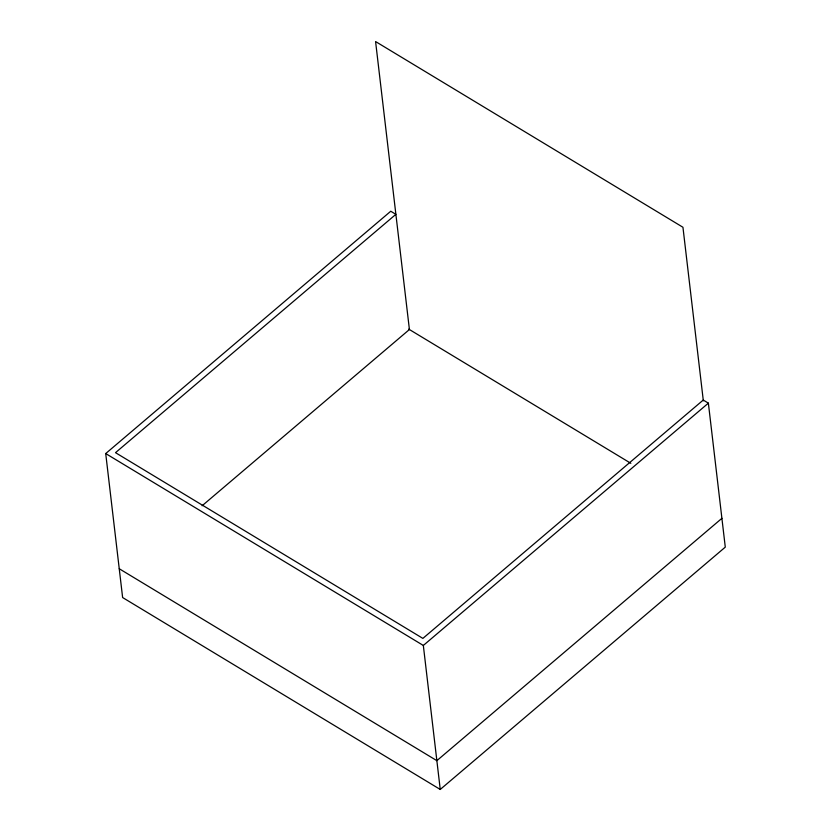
<?xml version="1.0" encoding="UTF-8"?>
<svg xmlns="http://www.w3.org/2000/svg" width="831" height="831" viewBox="0 0 831 831"><rect width="100%" height="100%" fill="white"/><g stroke="black" fill="none" stroke-linecap="round" stroke-linejoin="round"><path stroke-width="1.25" d="M105.714 453.56L390.757 211.24L395.878 214.336L115.509 452.677L422.875 638.395L703.244 400.054L708.376 403.149L725.286 547.13L440.243 789.45L122.624 597.541L105.714 453.56L423.332 645.458L440.243 789.45M202.099 505.767L409.413 329.523L375.581 41.55L682.947 227.268L703.338 400.822M423.332 645.458L708.376 403.149M721.9 518.336L436.857 760.656L119.249 568.747M408.727 329.118L630.843 463.314"/></g></svg>
